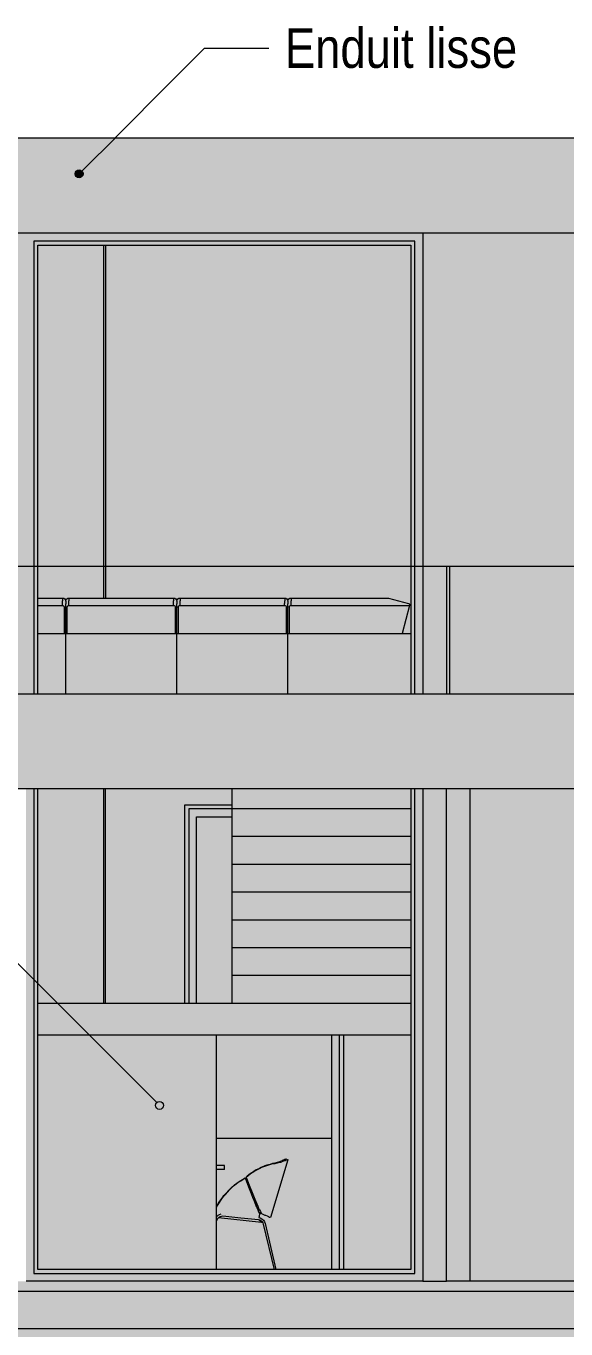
# Model space of a CAD drawing. Header units: centimetres. Extents: x -4381 to 5639, y -3920 to 4826.
# Drawn here: x 127.68 to 131.08, y 31.9 to 40.11 of the extents above; entities that cross this region are included whole.
import ezdxf
from ezdxf.xclip import XClip

# ---------------------------------------------------------------- set-up
doc = ezdxf.new("R2010")
doc.units = ezdxf.units.CM
doc.header["$MEASUREMENT"] = 0
doc.header["$XCLIPFRAME"] = 0
doc.set_wipeout_variables(frame=1)
doc.linetypes.add('Wipeout_Contour', pattern=[100, 0, -100])
for name, color, linetype, lineweight in [('00- Texts and Fills_Pen_No__7', 7, 'Continuous', 5), ('01- MOBILIER_Pen_No__1', 7, 'Continuous', 5), ('01- MOBILIER_Pen_No__7', 7, 'Continuous', 5), ('04-Textes  50 .text_Pen_No__7', 7, 'Continuous', 5), ('0_Pen_No__1', 7, 'Continuous', 5), ('Dalles_Pen_No__1', 7, 'Continuous', 5), ('Structural - Bearing_Pen_No__1', 7, 'Continuous', 5), ('Structural - Bearing_Pen_No__18', 9, 'Continuous', 5), ('Structural - Combined_Pen_No__1', 7, 'Continuous', 5)]:
    doc.layers.add(name, color=color, linetype=linetype, lineweight=lineweight)
for name, color, linetype in [('04-Textes  50 .text', 7, 'Continuous'), ('Dalles', 7, 'Continuous'), ('Drawing & Figure', 7, 'Continuous'), ('Structural - Bearing', 7, 'Continuous')]:
    doc.layers.add(name, color=color, linetype=linetype)
for name, color, linetype, lineweight, true_color in [('Dalles_Pen_No__178', 7, 'Continuous', 5, 0xbda888), ('Dalles_Pen_No__61', 7, 'Continuous', 5, 0x6a6a6a), ('Structural - Bearing_Pen_No__102', 7, 'Continuous', 5, 0xcccccc), ('Structural - Bearing_Pen_No__112', 7, 'Continuous', 5, 0xd5aaaa), ('Structural - Bearing_Pen_No__61', 7, 'Continuous', 5, 0x6a6a6a)]:
    doc.layers.add(name, color=color, linetype=linetype, lineweight=lineweight, true_color=true_color)
doc.styles.add('GENERATED_STYLE_2', font='')
doc.styles.get('GENERATED_STYLE_2').set_extended_font_data('Arial Narrow Occidental')

# ---------------------------------------------------------------- blocks, each defined once
blk = doc.blocks.new('Drawing_12_12', base_point=(564.4384, 32.2036))
at = {"layer": '04-Textes  50 .text_Pen_No__7', "linetype": 'Continuous', "ltscale": 10}
blk.add_line((128.8048, 39.9683), (129.2106, 39.9683), dxfattribs=at)
at = {"layer": '04-Textes  50 .text_Pen_No__7', "linetype": 'Continuous', "insert": (129.3106, 39.9675), "char_height": 0.25, "attachment_point": 4, "style": 'GENERATED_STYLE_2'}
blk.add_mtext('\\A1;{\\fArial Narrow Occidental|b0|i0|c0|p34;Enduit lisse}', dxfattribs=at)
at = {"color": 254, "linetype": 'Wipeout_Contour', "lineweight": 0, "ltscale": 525.444129}
blk.add_wipeout([(111.0797, 39.2036), (111.0797, 38.8036), (139.6797, 38.8036), (139.6797, 39.2036)], dxfattribs=at).dxf.layer = 'Dalles'
at = {"color": 254, "linetype": 'Wipeout_Contour', "lineweight": 0, "ltscale": 517.750826}
blk.add_wipeout([(113.0797, 32.2036), (113.0797, 31.9036), (137.6797, 31.9036), (137.6797, 32.2036)], dxfattribs=at).dxf.layer = 'Dalles'
at = {"color": 254, "linetype": 'Wipeout_Contour', "lineweight": 0, "ltscale": 522.322384}
blk.add_wipeout([(111.3797, 35.7036), (139.6797, 35.7036), (139.6797, 35.9036), (111.3797, 35.9036)], dxfattribs=at).dxf.layer = 'Structural - Bearing'
at = {"color": 254, "linetype": 'Wipeout_Contour', "lineweight": 0, "ltscale": 528.416802}
blk.add_wipeout([(127.6797, 32.2536), (127.7297, 32.2536), (127.7297, 35.3036), (127.6797, 35.3036)], dxfattribs=at).dxf.layer = 'Structural - Bearing'
at = {"color": 254, "linetype": 'Wipeout_Contour', "lineweight": 0, "ltscale": 537.896449}
blk.add_wipeout([(130.1297, 32.2536), (130.1797, 32.2536), (130.1797, 35.3036), (130.1297, 35.3036)], dxfattribs=at).dxf.layer = 'Structural - Bearing'
at = {"layer": 'Dalles_Pen_No__178', "linetype": 'Continuous', "ltscale": 10}
blk.add_hatch(color=256, dxfattribs=at).paths.add_polyline_path([(113.0797, 32.2036), (113.0797, 31.9036), (137.6797, 31.9036), (137.6797, 32.2036)])
at = {"layer": 'Dalles_Pen_No__61', "linetype": 'Continuous', "ltscale": 10}
blk.add_hatch(color=256, dxfattribs=at).paths.add_polyline_path([(111.0797, 39.2036), (111.0797, 38.8036), (139.6797, 38.8036), (139.6797, 39.2036)])
at = {"layer": 'Structural - Bearing_Pen_No__18', "linetype": 'Continuous', "ltscale": 10}
for points in [[(127.6797, 32.2536), (127.7297, 32.2536), (127.7297, 35.3036), (127.6797, 35.3036)], [(130.1297, 32.2536), (130.1797, 32.2536), (130.1797, 35.3036), (130.1297, 35.3036)]]:
    blk.add_hatch(color=256, dxfattribs=at).paths.add_polyline_path(points)
at = {"layer": 'Structural - Bearing_Pen_No__61', "linetype": 'Continuous', "ltscale": 10}
blk.add_hatch(color=256, dxfattribs=at).paths.add_polyline_path([(111.3797, 35.7036), (139.6797, 35.7036), (139.6797, 35.9036), (111.3797, 35.9036)])
at = {"layer": '0_Pen_No__1', "linetype": 'Continuous', "ltscale": 10}
blk.add_line((111.0333, 32.142), (137.6797, 32.142), dxfattribs=at)
at = {"layer": 'Structural - Bearing_Pen_No__1', "linetype": 'Continuous', "ltscale": 10}
blk.add_line((137.6797, 31.9036), (113.0797, 31.9036), dxfattribs=at)
at = {"color": 254, "linetype": 'Wipeout_Contour', "lineweight": 0, "ltscale": 526.37172}
blk.add_wipeout([(111.3797, 39.2036), (139.6797, 39.2036), (139.6797, 39.4036), (111.3797, 39.4036)], dxfattribs=at).dxf.layer = 'Structural - Bearing'
at = {"color": 254, "linetype": 'Wipeout_Contour', "lineweight": 0, "ltscale": 551.027645}
blk.add_wipeout([(130.4797, 38.8036), (130.4797, 36.7036), (134.4797, 36.7036), (134.4797, 38.8036)], dxfattribs=at).dxf.layer = 'Structural - Bearing'
at = {"color": 254, "linetype": 'Wipeout_Contour', "lineweight": 0, "ltscale": 1657.686179}
blk.add_wipeout([(130.4797, 32.2036), (131.6297, 32.2036), (131.6297, 35.2036), (132.6297, 35.2036), (132.6297, 32.2036), (135.6297, 32.2036), (135.6297, 35.2036), (136.6297, 35.2036), (136.6297, 32.2036), (136.9797, 32.2036), (136.9797, 35.3036), (130.4797, 35.3036)], dxfattribs=at).dxf.layer = 'Structural - Bearing'
at = {"color": 254, "linetype": 'Wipeout_Contour', "lineweight": 0, "ltscale": 797.637895}
blk.add_wipeout([(127.6797, 32.2036), (130.1797, 32.2036), (130.1797, 32.2536), (130.1297, 32.2536), (127.7297, 32.2536), (127.6797, 32.2536)], dxfattribs=at).dxf.layer = 'Structural - Bearing'
at = {"layer": '04-Textes  50 .text', "linetype": 'Continuous', "lineweight": 0, "true_color": 0x000000}
blk.add_hatch(color=18, dxfattribs=at).paths.add_polyline_path([(128.0387, 39.1772), (128.0368, 39.1867), (128.0313, 39.1948), (128.0232, 39.2003), (128.0137, 39.2022), (128.0041, 39.2003), (127.996, 39.1948), (127.9906, 39.1867), (127.9887, 39.1772), (127.9906, 39.1676), (127.996, 39.1595), (128.0041, 39.1541), (128.0137, 39.1522), (128.0232, 39.1541), (128.0313, 39.1595), (128.0368, 39.1676)])
at = {"layer": 'Structural - Bearing_Pen_No__112', "linetype": 'Continuous', "ltscale": 10}
for points in [[(130.4797, 38.8036), (130.4797, 36.7036), (134.4797, 36.7036), (134.4797, 38.8036)], [(130.4797, 32.2036), (131.6297, 32.2036), (131.6297, 35.2036), (132.6297, 35.2036), (132.6297, 32.2036), (135.6297, 32.2036), (135.6297, 35.2036), (136.6297, 35.2036), (136.6297, 32.2036), (136.9797, 32.2036), (136.9797, 35.3036), (130.4797, 35.3036)]]:
    blk.add_hatch(color=256, dxfattribs=at).paths.add_polyline_path(points)
at = {"layer": 'Structural - Bearing_Pen_No__18', "linetype": 'Continuous', "ltscale": 10}
blk.add_hatch(color=256, dxfattribs=at).paths.add_polyline_path([(127.6797, 32.2036), (130.1797, 32.2036), (130.1797, 32.2536), (130.1297, 32.2536), (127.7297, 32.2536), (127.6797, 32.2536)])
at = {"layer": 'Structural - Bearing_Pen_No__61', "linetype": 'Continuous', "ltscale": 10}
blk.add_hatch(color=256, dxfattribs=at).paths.add_polyline_path([(111.3797, 39.2036), (139.6797, 39.2036), (139.6797, 39.4036), (111.3797, 39.4036)])
at = {"layer": '04-Textes  50 .text_Pen_No__7', "linetype": 'Continuous', "ltscale": 10}
blk.add_line((128.0313, 39.1948), (128.8048, 39.9683), dxfattribs=at)
blk.add_circle((128.0137, 39.1772), 0.025, dxfattribs=at)
at = {"layer": 'Structural - Bearing_Pen_No__1', "linetype": 'Continuous', "ltscale": 10}
blk.add_line((111.3797, 39.4036), (139.6797, 39.4036), dxfattribs=at)
at = {"color": 254, "linetype": 'Wipeout_Contour', "lineweight": 0, "ltscale": 522.339041}
blk.add_wipeout([(111.3797, 36.7036), (111.3797, 35.9036), (139.3997, 35.9036), (139.3997, 36.7036)], dxfattribs=at).dxf.layer = 'Structural - Bearing'
at = {"color": 254, "linetype": 'Wipeout_Contour', "lineweight": 0, "ltscale": 528.574147}
blk.add_wipeout([(127.7297, 32.2786), (127.7547, 32.2786), (127.7547, 35.3036), (127.7297, 35.3036)], dxfattribs=at).dxf.layer = 'Structural - Bearing'
at = {"color": 254, "linetype": 'Wipeout_Contour', "lineweight": 0, "ltscale": 537.763388}
blk.add_wipeout([(130.1047, 32.2786), (130.1297, 32.2786), (130.1297, 35.3036), (130.1047, 35.3036)], dxfattribs=at).dxf.layer = 'Structural - Bearing'
at = {"layer": 'Structural - Bearing_Pen_No__102', "linetype": 'Continuous', "ltscale": 10}
blk.add_hatch(color=256, dxfattribs=at).paths.add_polyline_path([(111.3797, 36.7036), (111.3797, 35.9036), (139.3997, 35.9036), (139.3997, 36.7036)])
at = {"layer": 'Structural - Bearing_Pen_No__18', "linetype": 'Continuous', "ltscale": 10}
for points in [[(127.7297, 32.2786), (127.7547, 32.2786), (127.7547, 35.3036), (127.7297, 35.3036)], [(130.1047, 32.2786), (130.1297, 32.2786), (130.1297, 35.3036), (130.1047, 35.3036)]]:
    blk.add_hatch(color=256, dxfattribs=at).paths.add_polyline_path(points)
at = {"layer": '01- MOBILIER_Pen_No__1', "linetype": 'Continuous', "ltscale": 10}
for p, q in [((127.7547, 36.506), (127.9096, 36.506)), ((127.7547, 36.4598), (127.9087, 36.4598)), ((127.9087, 36.4598), (127.9089, 36.4623)), ((127.9087, 36.4598), (127.9134, 36.4588)), ((127.9089, 36.4623), (127.9094, 36.4673)), ((127.9094, 36.4673), (127.9096, 36.471)), ((127.9096, 36.506), (127.9097, 36.5056)), ((127.9096, 36.471), (127.9097, 36.472)), ((127.9097, 36.5056), (127.9097, 36.4888)), ((127.9097, 36.5056), (127.9172, 36.5045)), ((127.9097, 36.472), (127.9097, 36.4888)), ((127.9134, 36.4588), (127.9166, 36.4568)), ((127.9166, 36.4568), (127.9187, 36.4537)), ((127.9172, 36.5045), (127.9236, 36.5004)), ((127.9187, 36.4537), (127.9197, 36.4491)), ((127.9197, 36.4491), (127.9223, 36.4495)), ((127.9197, 36.4491), (127.9197, 36.2836)), ((127.9223, 36.4495), (127.9249, 36.4501)), ((127.9236, 36.5004), (127.9278, 36.4943)), ((127.9249, 36.4501), (127.9267, 36.4504)), ((127.9267, 36.4504), (127.9293, 36.4516)), ((127.9278, 36.4943), (127.9282, 36.4937)), ((127.9282, 36.4937), (127.9297, 36.4863)), ((127.9293, 36.4516), (127.9297, 36.4522)), ((127.9297, 36.4863), (127.9312, 36.4937)), ((127.9297, 36.4863), (127.9297, 36.4695)), ((127.9297, 36.4527), (127.9297, 36.4695)), ((127.9297, 36.4527), (127.93, 36.452)), ((127.9297, 36.4527), (127.9297, 36.4522)), ((127.9297, 36.2836), (127.9297, 36.4522)), ((127.9326, 36.4506), (127.93, 36.452)), ((127.9312, 36.4937), (127.9358, 36.5004)), ((127.9315, 36.4943), (127.9312, 36.4937)), ((127.9371, 36.4495), (127.9326, 36.4506)), ((127.9358, 36.5004), (127.9422, 36.5045)), ((127.9397, 36.4491), (127.9371, 36.4495)), ((127.9397, 36.4491), (127.9406, 36.4537)), ((127.9397, 36.2836), (127.9397, 36.4491)), ((127.9406, 36.4537), (127.9427, 36.4568)), ((127.9422, 36.5045), (127.9497, 36.506)), ((127.9427, 36.4568), (127.9459, 36.4588)), ((127.9459, 36.4588), (127.9507, 36.4598)), ((127.9497, 36.506), (127.9504, 36.506)), ((127.9504, 36.506), (127.9504, 36.5056)), ((127.9504, 36.5056), (128.6096, 36.506)), ((127.9504, 36.5056), (127.9504, 36.4888)), ((127.9504, 36.472), (127.9504, 36.4888)), ((127.9504, 36.471), (127.9504, 36.472)), ((127.9504, 36.4673), (127.9504, 36.471)), ((127.9504, 36.4627), (127.9504, 36.4673)), ((127.9504, 36.4623), (127.9504, 36.4627)), ((127.9507, 36.4598), (127.9504, 36.4623)), ((127.9507, 36.4598), (128.6087, 36.4598)), ((128.6087, 36.4598), (128.6089, 36.4623)), ((128.6087, 36.4598), (128.6134, 36.4588)), ((128.6089, 36.4623), (128.6094, 36.4673)), ((128.6094, 36.4673), (128.6096, 36.471)), ((128.6096, 36.506), (128.6097, 36.5056)), ((128.6096, 36.471), (128.6097, 36.472)), ((128.6097, 36.5056), (128.6097, 36.4888)), ((128.6097, 36.5056), (128.6172, 36.5045)), ((128.6097, 36.472), (128.6097, 36.4888)), ((128.6134, 36.4588), (128.6166, 36.4568)), ((128.6166, 36.4568), (128.6187, 36.4537)), ((128.6172, 36.5045), (128.6236, 36.5004)), ((128.6187, 36.4537), (128.6197, 36.4491)), ((128.6197, 36.4491), (128.6223, 36.4495)), ((128.6197, 36.4491), (128.6197, 36.2836)), ((128.6223, 36.4495), (128.6249, 36.4501)), ((128.6236, 36.5004), (128.6278, 36.4943)), ((128.6249, 36.4501), (128.6267, 36.4504)), ((128.6267, 36.4504), (128.6293, 36.4516)), ((128.6278, 36.4943), (128.6282, 36.4937)), ((128.6282, 36.4937), (128.6297, 36.4863)), ((128.6293, 36.4516), (128.6297, 36.4522)), ((128.6297, 36.4863), (128.6312, 36.4937)), ((128.6297, 36.4863), (128.6297, 36.4695)), ((128.6297, 36.4527), (128.6297, 36.4695)), ((128.6297, 36.4527), (128.63, 36.452)), ((128.6297, 36.4527), (128.6297, 36.4522)), ((128.6297, 36.2836), (128.6297, 36.4522)), ((128.6326, 36.4506), (128.63, 36.452)), ((128.6312, 36.4937), (128.6358, 36.5004)), ((128.6315, 36.4943), (128.6312, 36.4937)), ((128.6371, 36.4495), (128.6326, 36.4506)), ((128.6358, 36.5004), (128.6422, 36.5045)), ((128.6397, 36.4491), (128.6371, 36.4495)), ((128.6397, 36.4491), (128.6406, 36.4537)), ((128.6397, 36.2836), (128.6397, 36.4491)), ((128.6406, 36.4537), (128.6427, 36.4568)), ((128.6422, 36.5045), (128.6497, 36.506)), ((128.6427, 36.4568), (128.6459, 36.4588)), ((128.6459, 36.4588), (128.6507, 36.4598)), ((128.6497, 36.506), (128.6504, 36.506)), ((128.6504, 36.506), (128.6504, 36.5056)), ((128.6504, 36.5056), (129.3096, 36.506)), ((128.6504, 36.5056), (128.6504, 36.4888)), ((128.6504, 36.472), (128.6504, 36.4888)), ((128.6504, 36.471), (128.6504, 36.472)), ((128.6504, 36.4673), (128.6504, 36.471)), ((128.6504, 36.4627), (128.6504, 36.4673)), ((128.6504, 36.4623), (128.6504, 36.4627)), ((128.6507, 36.4598), (128.6504, 36.4623)), ((128.6507, 36.4598), (129.3087, 36.4598)), ((129.3087, 36.4598), (129.3089, 36.4623)), ((129.3087, 36.4598), (129.3134, 36.4588)), ((129.3089, 36.4623), (129.3094, 36.4673)), ((129.3094, 36.4673), (129.3096, 36.471)), ((129.3096, 36.506), (129.3097, 36.5056)), ((129.3096, 36.471), (129.3097, 36.472)), ((129.3097, 36.5056), (129.3097, 36.4888)), ((129.3097, 36.5056), (129.3172, 36.5045)), ((129.3097, 36.472), (129.3097, 36.4888)), ((129.3134, 36.4588), (129.3166, 36.4568)), ((129.3166, 36.4568), (129.3187, 36.4537)), ((129.3172, 36.5045), (129.3236, 36.5004)), ((129.3187, 36.4537), (129.3197, 36.4491)), ((129.3197, 36.4491), (129.3223, 36.4495)), ((129.3197, 36.4491), (129.3197, 36.2836)), ((129.3223, 36.4495), (129.3249, 36.4501)), ((129.3236, 36.5004), (129.3278, 36.4943)), ((129.3249, 36.4501), (129.3267, 36.4504)), ((129.3267, 36.4504), (129.3293, 36.4516)), ((129.3278, 36.4943), (129.3282, 36.4937)), ((129.3282, 36.4937), (129.3297, 36.4863)), ((129.3293, 36.4516), (129.3297, 36.4522)), ((129.3297, 36.4863), (129.3312, 36.4937)), ((129.3297, 36.4863), (129.3297, 36.4695)), ((129.3297, 36.4527), (129.3297, 36.4695)), ((129.3297, 36.4527), (129.3297, 36.4522)), ((129.3297, 36.4527), (129.33, 36.452)), ((129.3297, 36.2836), (129.3297, 36.4522)), ((129.3326, 36.4506), (129.33, 36.452)), ((129.3312, 36.4937), (129.3358, 36.5004)), ((129.3315, 36.4943), (129.3312, 36.4937)), ((129.3371, 36.4495), (129.3326, 36.4506)), ((129.3358, 36.5004), (129.3422, 36.5045)), ((129.3397, 36.4491), (129.3371, 36.4495)), ((129.3397, 36.4491), (129.3406, 36.4537)), ((129.3397, 36.2836), (129.3397, 36.4491)), ((129.3406, 36.4537), (129.3427, 36.4568)), ((129.3422, 36.5045), (129.3497, 36.506)), ((129.3427, 36.4568), (129.3459, 36.4588)), ((129.3459, 36.4588), (129.3507, 36.4598)), ((129.3497, 36.506), (129.3505, 36.506)), ((129.3505, 36.506), (129.3505, 36.5056)), ((129.3505, 36.5056), (129.9619, 36.506)), ((129.3505, 36.5056), (129.3505, 36.4888)), ((129.3505, 36.472), (129.3505, 36.4888)), ((129.3505, 36.471), (129.3505, 36.472)), ((129.3505, 36.4673), (129.3505, 36.471)), ((129.3505, 36.4623), (129.3505, 36.4673)), ((129.3505, 36.4616), (129.3505, 36.4623)), ((129.3507, 36.4598), (129.3505, 36.4616)), ((129.3507, 36.4598), (130.0971, 36.4598)), ((129.9619, 36.506), (129.9644, 36.5056)), ((129.9644, 36.5056), (130.0272, 36.4888)), ((130.0272, 36.4888), (130.09, 36.472)), ((130.0971, 36.4598), (130.0499, 36.2836)), ((130.09, 36.472), (130.0924, 36.471)), ((130.0924, 36.471), (130.0961, 36.4673)), ((130.0961, 36.4673), (130.0974, 36.4623)), ((130.0974, 36.4623), (130.0971, 36.4598)), ((127.7547, 36.2836), (127.9297, 36.2836)), ((127.9297, 36.2836), (128.6297, 36.2836)), ((127.9297, 36.2778), (127.9297, 36.2836)), ((127.9297, 36.2636), (127.9297, 36.2778)), ((127.9297, 35.9036), (127.9297, 36.2636)), ((128.6297, 36.2836), (129.3297, 36.2836)), ((128.6297, 36.2778), (128.6297, 36.2836)), ((128.6297, 36.2636), (128.6297, 36.2778)), ((128.6297, 35.9036), (128.6297, 36.2636)), ((129.3297, 36.2778), (129.3297, 36.2836)), ((129.3297, 36.2836), (130.1047, 36.2836)), ((129.3297, 36.2636), (129.3297, 36.2778)), ((129.3297, 35.9036), (129.3297, 36.2636))]:
    blk.add_line(p, q, dxfattribs=at)
at = {"layer": 'Structural - Bearing_Pen_No__1', "linetype": 'Continuous', "ltscale": 10}
blk.add_line((111.3797, 35.9036), (139.6797, 35.9036), dxfattribs=at)
at = {"color": 254, "linetype": 'Wipeout_Contour', "lineweight": 0, "ltscale": 2021.141832}
blk.add_wipeout([(113.0797, 38.8036), (113.0797, 36.7036), (114.2256, 36.7036), (114.2256, 38.7036), (115.2256, 38.7036), (115.2256, 36.7036), (120.6756, 36.7036), (120.6756, 38.7036), (122.6756, 38.7036), (122.6756, 36.7036), (124.9797, 36.7036), (124.9797, 38.7036), (125.9797, 38.7036), (125.9797, 36.7036), (127.6797, 36.7036), (127.6797, 38.8036)], dxfattribs=at).dxf.layer = 'Structural - Bearing'
at = {"color": 254, "linetype": 'Wipeout_Contour', "lineweight": 0, "ltscale": 542.764896}
blk.add_wipeout([(130.1797, 38.8036), (130.1797, 36.7036), (130.4797, 36.7036), (130.4797, 38.8036)], dxfattribs=at).dxf.layer = 'Structural - Bearing'
at = {"color": 254, "linetype": 'Wipeout_Contour', "lineweight": 0, "ltscale": 797.686711}
blk.add_wipeout([(127.7297, 32.2786), (127.7297, 32.2536), (130.1297, 32.2536), (130.1297, 32.2786), (130.1047, 32.2786), (127.7547, 32.2786)], dxfattribs=at).dxf.layer = 'Structural - Bearing'
at = {"layer": 'Structural - Bearing_Pen_No__112', "linetype": 'Continuous', "ltscale": 10}
for points in [[(113.0797, 38.8036), (113.0797, 36.7036), (114.2256, 36.7036), (114.2256, 38.7036), (115.2256, 38.7036), (115.2256, 36.7036), (120.6756, 36.7036), (120.6756, 38.7036), (122.6756, 38.7036), (122.6756, 36.7036), (124.9797, 36.7036), (124.9797, 38.7036), (125.9797, 38.7036), (125.9797, 36.7036), (127.6797, 36.7036), (127.6797, 38.8036)], [(130.1797, 38.8036), (130.1797, 36.7036), (130.4797, 36.7036), (130.4797, 38.8036)]]:
    blk.add_hatch(color=256, dxfattribs=at).paths.add_polyline_path(points)
at = {"layer": 'Structural - Bearing_Pen_No__18', "linetype": 'Continuous', "ltscale": 10}
blk.add_hatch(color=256, dxfattribs=at).paths.add_polyline_path([(127.7297, 32.2786), (127.7297, 32.2536), (130.1297, 32.2536), (130.1297, 32.2786), (130.1047, 32.2786), (127.7547, 32.2786)])
at = {"layer": 'Structural - Bearing_Pen_No__1', "linetype": 'Continuous', "ltscale": 10}
for p, q in [((130.3297, 36.7036), (130.3297, 35.9036)), ((139.3797, 36.7036), (130.3497, 36.7036)), ((130.3497, 35.9036), (130.3497, 36.7036))]:
    blk.add_line(p, q, dxfattribs=at)
at = {"color": 254, "linetype": 'Wipeout_Contour', "lineweight": 0, "ltscale": 532.659199}
blk.add_wipeout([(127.6797, 38.7536), (127.6797, 36.7036), (127.7297, 36.7036), (127.7297, 38.7536)], dxfattribs=at).dxf.layer = 'Structural - Bearing'
at = {"color": 254, "linetype": 'Wipeout_Contour', "lineweight": 0, "ltscale": 542.064598}
blk.add_wipeout([(130.1297, 38.7536), (130.1297, 36.7036), (130.1797, 36.7036), (130.1797, 38.7536)], dxfattribs=at).dxf.layer = 'Structural - Bearing'
at = {"color": 254, "linetype": 'Wipeout_Contour', "lineweight": 0, "ltscale": 533.164463}
blk.add_wipeout([(127.7547, 32.2786), (130.1047, 32.2786), (130.1047, 35.3036), (127.7547, 35.3036)], dxfattribs=at).dxf.layer = 'Structural - Bearing'
at = {"layer": 'Structural - Bearing_Pen_No__102', "linetype": 'Continuous', "ltscale": 10}
blk.add_hatch(color=256, dxfattribs=at).paths.add_polyline_path([(127.7547, 32.2786), (130.1047, 32.2786), (130.1047, 35.3036), (127.7547, 35.3036)])
at = {"layer": 'Structural - Bearing_Pen_No__18', "linetype": 'Continuous', "ltscale": 10}
for points in [[(127.6797, 38.7536), (127.6797, 36.7036), (127.7297, 36.7036), (127.7297, 38.7536)], [(130.1297, 38.7536), (130.1297, 36.7036), (130.1797, 36.7036), (130.1797, 38.7536)]]:
    blk.add_hatch(color=256, dxfattribs=at).paths.add_polyline_path(points)
at = {"layer": '00- Texts and Fills_Pen_No__7', "linetype": 'Continuous', "ltscale": 10}
blk.add_line((128.5031, 33.3286), (127.6193, 34.2124), dxfattribs=at)
blk.add_circle((128.5208, 33.3109), 0.025, dxfattribs=at)
at = {"layer": '01- MOBILIER_Pen_No__7', "linetype": 'Continuous', "ltscale": 10}
for p, q in [((128.9297, 32.9336), (128.8797, 32.9336)), ((128.9297, 32.9086), (128.8797, 32.9086)), ((128.9297, 32.9086), (128.9297, 32.9336)), ((129.1267, 32.9026), (129.1138, 32.8939)), ((129.1283, 32.9018), (129.1152, 32.8933)), ((129.1506, 32.9149), (129.1267, 32.9026)), ((129.1527, 32.914), (129.1283, 32.9018)), ((129.1617, 32.9208), (129.1506, 32.9149)), ((129.164, 32.9198), (129.1527, 32.914)), ((129.185, 32.9298), (129.1617, 32.9208)), ((129.1878, 32.9286), (129.164, 32.9198)), ((129.1973, 32.9348), (129.185, 32.9298)), ((129.2004, 32.9334), (129.1878, 32.9286)), ((129.2173, 32.9401), (129.1973, 32.9348)), ((129.2208, 32.9386), (129.2004, 32.9334)), ((129.2328, 32.9445), (129.2173, 32.9401)), ((129.3295, 32.9689), (129.2202, 32.6056)), ((129.2366, 32.9429), (129.2208, 32.9386)), ((129.2423, 32.9464), (129.2328, 32.9445)), ((129.2471, 32.9442), (129.2366, 32.9429)), ((129.262, 32.9518), (129.2423, 32.9464)), ((129.2687, 32.9488), (129.2471, 32.9442)), ((129.2621, 32.9518), (129.262, 32.9518)), ((129.2769, 32.9558), (129.2621, 32.9518)), ((129.2688, 32.9489), (129.2687, 32.9488)), ((129.285, 32.9522), (129.2688, 32.9489)), ((129.282, 32.9588), (129.2769, 32.9558)), ((129.2938, 32.963), (129.2822, 32.9588)), ((129.2906, 32.955), (129.285, 32.9522)), ((129.3026, 32.9591), (129.2908, 32.955)), ((129.2985, 32.9654), (129.2938, 32.963)), ((129.3043, 32.967), (129.2985, 32.9654)), ((129.3074, 32.9615), (129.3026, 32.9591)), ((129.3107, 32.9699), (129.3043, 32.967)), ((129.3133, 32.9631), (129.3074, 32.9615)), ((129.3123, 32.9702), (129.3107, 32.9699)), ((129.3177, 32.9722), (129.3123, 32.9702)), ((129.3198, 32.9659), (129.3133, 32.9631)), ((129.3181, 32.9726), (129.3177, 32.9722)), ((129.3202, 32.973), (129.3181, 32.9726)), ((129.3214, 32.9662), (129.3198, 32.9659)), ((129.3204, 32.9736), (129.3202, 32.973)), ((129.3269, 32.9682), (129.3214, 32.9662)), ((129.3273, 32.9686), (129.3269, 32.9682)), ((129.3295, 32.9689), (129.3273, 32.9686)), ((129.3297, 32.9695), (129.3295, 32.9689)), ((128.994, 32.8087), (129.0164, 32.8269)), ((128.9941, 32.81), (129.0164, 32.8277)), ((129.0164, 32.8277), (129.0329, 32.8374)), ((129.0164, 32.8269), (129.0328, 32.8368)), ((129.0328, 32.8368), (129.0614, 32.8542)), ((129.0329, 32.8374), (129.0614, 32.8542)), ((129.0614, 32.8542), (129.0624, 32.8517)), ((129.0614, 32.8542), (129.0695, 32.833)), ((129.069, 32.8556), (129.0624, 32.8517)), ((129.0691, 32.8554), (129.0624, 32.8515)), ((129.0741, 32.8647), (129.0675, 32.8593)), ((129.0677, 32.8587), (129.0675, 32.8593)), ((129.0675, 32.8593), (129.0676, 32.859)), ((129.0748, 32.8644), (129.0677, 32.8587)), ((129.0708, 32.8511), (129.0677, 32.8587)), ((129.0695, 32.833), (129.0822, 32.7994)), ((129.089, 32.8061), (129.0708, 32.8511)), ((129.0928, 32.8801), (129.0741, 32.8647)), ((129.0939, 32.8797), (129.0748, 32.8644)), ((129.1138, 32.8939), (129.0928, 32.8801)), ((129.1152, 32.8933), (129.0939, 32.8797)), ((128.9144, 32.7225), (128.9259, 32.74)), ((128.9147, 32.7263), (128.9262, 32.7433)), ((128.9259, 32.74), (128.9364, 32.7512)), ((128.9262, 32.7433), (128.9366, 32.7542)), ((128.9364, 32.7512), (128.9628, 32.78)), ((128.9366, 32.7542), (128.963, 32.7822)), ((128.9628, 32.78), (128.9746, 32.793)), ((128.963, 32.7822), (128.9748, 32.7948)), ((128.9746, 32.793), (128.994, 32.8087)), ((128.9748, 32.7948), (128.9941, 32.81)), ((129.0822, 32.7994), (129.095, 32.766)), ((129.1069, 32.7616), (129.089, 32.8061)), ((129.095, 32.766), (129.1078, 32.7331)), ((129.1245, 32.718), (129.1069, 32.7616)), ((128.8797, 32.6737), (128.8809, 32.6757)), ((128.8797, 32.6681), (128.8805, 32.6696)), ((128.8805, 32.6696), (128.8858, 32.6805)), ((128.8809, 32.6757), (128.8862, 32.6854)), ((128.8858, 32.6805), (128.8953, 32.6942)), ((128.8862, 32.6855), (128.8957, 32.6988)), ((128.8953, 32.6942), (128.9144, 32.7225)), ((128.8957, 32.6988), (128.9147, 32.7263)), ((129.1078, 32.7331), (129.1206, 32.7007)), ((129.1168, 32.7122), (129.1098, 32.7296)), ((129.1278, 32.6852), (129.1168, 32.7122)), ((129.1206, 32.7007), (129.1335, 32.669)), ((129.1416, 32.6754), (129.1245, 32.718)), ((129.1326, 32.6733), (129.1278, 32.6852)), ((129.1335, 32.669), (129.14, 32.6536)), ((129.14, 32.6536), (129.145, 32.6416)), ((129.1499, 32.6548), (129.1416, 32.6754)), ((129.15, 32.6548), (129.1499, 32.6548)), ((129.1503, 32.654), (129.15, 32.6548)), ((129.1503, 32.654), (129.1568, 32.644)), ((129.152, 32.6496), (129.1503, 32.654)), ((128.8797, 32.6079), (128.8822, 32.6116)), ((128.8797, 32.5625), (128.8809, 32.5783)), ((128.8809, 32.5783), (128.8825, 32.5874)), ((128.8822, 32.6116), (128.8902, 32.6192)), ((128.8825, 32.5874), (128.8858, 32.5955)), ((128.8858, 32.5955), (128.8905, 32.6026)), ((128.8902, 32.6192), (128.8995, 32.6246)), ((128.8905, 32.6026), (128.8966, 32.6083)), ((128.893, 32.6049), (129.1644, 32.5762)), ((128.8966, 32.6083), (128.9036, 32.6124)), ((128.8995, 32.6246), (128.9097, 32.6275)), ((128.9036, 32.6124), (128.9113, 32.6146)), ((128.9113, 32.6146), (128.9195, 32.6148)), ((128.9195, 32.6148), (129.0336, 32.6036)), ((129.0336, 32.6036), (129.1437, 32.5927)), ((129.1437, 32.5927), (129.1524, 32.5906)), ((129.145, 32.6416), (129.1521, 32.6271)), ((129.1469, 32.5919), (129.1474, 32.59)), ((129.1482, 32.6126), (129.147, 32.605)), ((129.147, 32.6051), (129.1562, 32.6029)), ((129.1473, 32.607), (129.1475, 32.605)), ((129.1474, 32.59), (129.1493, 32.5881)), ((129.1498, 32.618), (129.1482, 32.6126)), ((129.1492, 32.632), (129.1489, 32.6327)), ((129.1594, 32.6381), (129.1492, 32.632)), ((129.1493, 32.588), (129.1505, 32.5869)), ((129.1521, 32.6271), (129.1498, 32.618)), ((129.1505, 32.5869), (129.1561, 32.5829)), ((129.1526, 32.634), (129.1521, 32.6271)), ((129.1524, 32.5906), (129.1601, 32.5863)), ((129.1561, 32.5829), (129.1574, 32.5816)), ((129.1562, 32.6029), (129.1664, 32.5973)), ((129.1568, 32.644), (129.1646, 32.6301)), ((129.1589, 32.6326), (129.1572, 32.6368)), ((129.1574, 32.5816), (129.161, 32.5791)), ((129.1589, 32.6326), (129.1646, 32.6301)), ((129.1601, 32.5863), (129.1667, 32.5801)), ((129.161, 32.5791), (129.1621, 32.578)), ((129.1621, 32.578), (129.1639, 32.5769)), ((129.1639, 32.5769), (129.1644, 32.5762)), ((129.1644, 32.5762), (129.1649, 32.5761)), ((129.1646, 32.6301), (129.1718, 32.6269)), ((129.1664, 32.5973), (129.1752, 32.589)), ((129.1667, 32.5801), (129.1718, 32.5723)), ((129.1718, 32.6269), (129.1854, 32.6209)), ((129.1718, 32.5723), (129.1751, 32.5629)), ((129.1752, 32.589), (129.1819, 32.5786)), ((129.1819, 32.5786), (129.186, 32.567)), ((129.1854, 32.6209), (129.1896, 32.6191)), ((129.1897, 32.619), (129.1991, 32.6149)), ((129.1991, 32.6149), (129.2075, 32.6112)), ((129.2075, 32.6112), (129.2138, 32.6084)), ((129.2138, 32.6084), (129.2181, 32.6065)), ((129.2181, 32.6065), (129.2202, 32.6056)), ((129.1751, 32.5629), (129.2426, 32.2786)), ((129.186, 32.567), (129.2545, 32.2786))]:
    blk.add_line(p, q, dxfattribs=at)
at = {"layer": 'Structural - Bearing_Pen_No__1', "linetype": 'Continuous', "ltscale": 10}
for p, q in [((128.6797, 35.2036), (128.9797, 35.2036)), ((128.6797, 35.1536), (128.6797, 35.2036)), ((128.6797, 33.9536), (128.6797, 35.1536)), ((128.7047, 35.1786), (128.7047, 35.1286)), ((128.9797, 35.1786), (128.7047, 35.1786)), ((128.7047, 35.1286), (128.7047, 33.9536)), ((128.7547, 33.9536), (128.7547, 35.1286)), ((128.7547, 35.1286), (128.9797, 35.1286)), ((129.6047, 33.7536), (129.6047, 32.2786)), ((129.6547, 32.2786), (129.6547, 33.7536)), ((129.6797, 33.7536), (129.6797, 32.2786)), ((129.6047, 33.1036), (128.8797, 33.1036)), ((127.7297, 32.2536), (130.1297, 32.2536)), ((130.1047, 32.2786), (127.7547, 32.2786))]:
    blk.add_line(p, q, dxfattribs=at)
at = {"layer": 'Structural - Combined_Pen_No__1', "linetype": 'Continuous', "ltscale": 10}
for p, q in [((128.9797, 35.0036), (128.9797, 35.1786)), ((130.1047, 35.1786), (128.9797, 35.1786)), ((128.9797, 34.8286), (128.9797, 35.0036)), ((130.1047, 35.0036), (128.9797, 35.0036)), ((128.9797, 34.6536), (128.9797, 34.8286)), ((130.1047, 34.8286), (128.9797, 34.8286)), ((128.9797, 34.4786), (128.9797, 34.6536)), ((130.1047, 34.6536), (128.9797, 34.6536)), ((128.9797, 34.3036), (128.9797, 34.4786)), ((130.1047, 34.4786), (128.9797, 34.4786)), ((128.9797, 34.1286), (128.9797, 34.3036)), ((130.1047, 34.3036), (128.9797, 34.3036)), ((128.9797, 33.9536), (128.9797, 34.1286)), ((130.1047, 34.1286), (128.9797, 34.1286)), ((130.1047, 33.9536), (127.7547, 33.9536)), ((130.1047, 33.7536), (127.7547, 33.7536)), ((128.8797, 33.5471), (128.8797, 33.7536)), ((128.8797, 33.3721), (128.8797, 33.5471)), ((128.8797, 33.1971), (128.8797, 33.3721)), ((128.8797, 33.0221), (128.8797, 33.1971)), ((128.8797, 32.8471), (128.8797, 33.0221)), ((128.8797, 32.6721), (128.8797, 32.8471)), ((128.8797, 32.4971), (128.8797, 32.6721)), ((128.8797, 32.3221), (128.8797, 32.4971)), ((128.8797, 32.2786), (128.8797, 32.3221))]:
    blk.add_line(p, q, dxfattribs=at)
at = {"color": 254, "linetype": 'Wipeout_Contour', "lineweight": 0, "ltscale": 521.419134}
blk.add_wipeout([(111.0797, 35.7036), (111.0797, 35.3036), (139.6797, 35.3036), (139.6797, 35.7036)], dxfattribs=at).dxf.layer = 'Dalles'
at = {"color": 254, "linetype": 'Wipeout_Contour', "lineweight": 0, "ltscale": 807.511448}
blk.add_wipeout([(127.6797, 38.7536), (127.7297, 38.7536), (130.1297, 38.7536), (130.1797, 38.7536), (130.1797, 38.8036), (127.6797, 38.8036)], dxfattribs=at).dxf.layer = 'Structural - Bearing'
at = {"layer": 'Dalles_Pen_No__61', "linetype": 'Continuous', "ltscale": 10}
blk.add_hatch(color=256, dxfattribs=at).paths.add_polyline_path([(111.0797, 35.7036), (111.0797, 35.3036), (139.6797, 35.3036), (139.6797, 35.7036)])
at = {"layer": 'Structural - Bearing_Pen_No__18', "linetype": 'Continuous', "ltscale": 10}
blk.add_hatch(color=256, dxfattribs=at).paths.add_polyline_path([(127.6797, 38.7536), (127.7297, 38.7536), (130.1297, 38.7536), (130.1797, 38.7536), (130.1797, 38.8036), (127.6797, 38.8036)])
at = {"layer": 'Dalles_Pen_No__1', "linetype": 'Continuous', "ltscale": 10}
blk.add_line((139.6797, 38.8036), (111.0797, 38.8036), dxfattribs=at)
at = {"layer": 'Structural - Bearing_Pen_No__1', "linetype": 'Continuous', "ltscale": 10}
for p, q in [((130.1797, 38.8036), (130.1797, 35.9036)), ((127.7297, 35.3036), (127.7297, 32.2536)), ((127.7547, 32.2786), (127.7547, 35.3036)), ((128.1697, 33.9536), (128.1697, 35.3036)), ((128.1797, 33.9536), (128.1797, 35.3036)), ((130.1047, 35.3036), (130.1047, 32.2786)), ((130.1297, 32.2536), (130.1297, 35.3036))]:
    blk.add_line(p, q, dxfattribs=at)
at = {"layer": 'Structural - Combined_Pen_No__1', "linetype": 'Continuous', "ltscale": 10}
blk.add_line((128.9797, 35.1786), (128.9797, 35.3036), dxfattribs=at)
at = {"color": 254, "linetype": 'Wipeout_Contour', "lineweight": 0, "ltscale": 532.788644}
blk.add_wipeout([(127.7297, 38.7286), (127.7297, 36.7036), (127.7547, 36.7036), (127.7547, 38.7286)], dxfattribs=at).dxf.layer = 'Structural - Bearing'
at = {"color": 254, "linetype": 'Wipeout_Contour', "lineweight": 0, "ltscale": 541.906363}
blk.add_wipeout([(130.1047, 38.7286), (130.1047, 36.7036), (130.1297, 36.7036), (130.1297, 38.7286)], dxfattribs=at).dxf.layer = 'Structural - Bearing'
at = {"color": 254, "linetype": 'Wipeout_Contour', "lineweight": 0, "ltscale": 538.549483}
blk.add_wipeout([(130.4797, 35.3036), (130.1797, 35.3036), (130.1797, 32.2036), (130.4797, 32.2036)], dxfattribs=at).dxf.layer = 'Structural - Bearing'
at = {"layer": '0_Pen_No__1', "linetype": 'Continuous', "lineweight": 0, "ltscale": 10, "true_color": 0x000000}
blk.add_hatch(color=18, dxfattribs=at).paths.add_polyline_path([(101.4427, 23.6254), (149.8555, 23.6254), (149.8555, 33.2657), (149.6465, 33.2293), (147.352, 33.3407), (145.8167, 33.4036), (145.8167, 29.4613), (145.5167, 29.1613), (145.5167, 33.8422), (144.6021, 33.4731), (143.9824, 33.1397), (142.0701, 32.7016), (140.0959, 32.5109), (137.6797, 32.2036), (137.6797, 32.142), (111.0333, 32.142), (109.0333, 32.142), (105.2231, 32.3172), (105.2247, 29.4616), (104.9231, 29.16), (104.9231, 32.3177), (101.4427, 32.1658)])
at = {"layer": 'Structural - Bearing_Pen_No__112', "linetype": 'Continuous', "ltscale": 10}
blk.add_hatch(color=256, dxfattribs=at).paths.add_polyline_path([(130.4797, 35.3036), (130.1797, 35.3036), (130.1797, 32.2036), (130.4797, 32.2036)])
at = {"layer": 'Structural - Bearing_Pen_No__18', "linetype": 'Continuous', "ltscale": 10}
for points in [[(127.7297, 38.7286), (127.7297, 36.7036), (127.7547, 36.7036), (127.7547, 38.7286)], [(130.1047, 38.7286), (130.1047, 36.7036), (130.1297, 36.7036), (130.1297, 38.7286)]]:
    blk.add_hatch(color=256, dxfattribs=at).paths.add_polyline_path(points)
at = {"layer": 'Dalles_Pen_No__1', "linetype": 'Continuous', "ltscale": 10}
for p, q in [((139.6797, 35.3036), (111.0797, 35.3036)), ((130.1797, 32.2036), (127.6797, 32.2036))]:
    blk.add_line(p, q, dxfattribs=at)
at = {"layer": 'Structural - Bearing_Pen_No__1', "linetype": 'Continuous', "ltscale": 10}
for p, q in [((130.1797, 35.3036), (130.1797, 32.2036)), ((130.3297, 32.2036), (130.3297, 35.3036)), ((130.4797, 32.2036), (130.4797, 35.3036)), ((130.1797, 32.2036), (130.3297, 32.2036)), ((131.6297, 32.2036), (130.3297, 32.2036))]:
    blk.add_line(p, q, dxfattribs=at)
at = {"color": 254, "linetype": 'Wipeout_Contour', "lineweight": 0, "ltscale": 807.454145}
blk.add_wipeout([(127.7297, 38.7286), (127.7547, 38.7286), (130.1047, 38.7286), (130.1297, 38.7286), (130.1297, 38.7536), (127.7297, 38.7536)], dxfattribs=at).dxf.layer = 'Structural - Bearing'
at = {"layer": 'Structural - Bearing_Pen_No__18', "linetype": 'Continuous', "ltscale": 10}
blk.add_hatch(color=256, dxfattribs=at).paths.add_polyline_path([(127.7297, 38.7286), (127.7547, 38.7286), (130.1047, 38.7286), (130.1297, 38.7286), (130.1297, 38.7536), (127.7297, 38.7536)])
at = {"color": 254, "linetype": 'Wipeout_Contour', "lineweight": 0, "ltscale": 537.342806}
blk.add_wipeout([(130.1047, 38.7286), (127.7547, 38.7286), (127.7547, 36.7036), (130.1047, 36.7036)], dxfattribs=at).dxf.layer = 'Structural - Bearing'
at = {"layer": 'Structural - Bearing_Pen_No__102', "linetype": 'Continuous', "ltscale": 10}
blk.add_hatch(color=256, dxfattribs=at).paths.add_polyline_path([(130.1047, 38.7286), (127.7547, 38.7286), (127.7547, 36.7036), (130.1047, 36.7036)])
at = {"layer": 'Structural - Bearing_Pen_No__1', "linetype": 'Continuous', "ltscale": 10}
for p, q in [((127.7297, 38.7536), (127.7297, 35.9036)), ((130.1297, 38.7536), (127.7297, 38.7536)), ((127.7547, 35.9036), (127.7547, 38.7286)), ((127.7547, 38.7286), (130.1047, 38.7286)), ((128.1697, 36.506), (128.1697, 38.7286)), ((128.1797, 38.7286), (128.1797, 36.506)), ((130.1047, 38.7286), (130.1047, 35.9036)), ((130.1297, 35.9036), (130.1297, 38.7536)), ((139.3997, 36.7036), (111.3797, 36.7036)), ((130.3297, 36.7036), (126.6797, 36.7036))]:
    blk.add_line(p, q, dxfattribs=at)

msp = doc.modelspace()

# ---------------------------------------------------------------- block references
at = {"layer": 'Drawing & Figure', "color": 151, "linetype": 'Continuous', "lineweight": 5, "ltscale": 10, "true_color": 0x80c2ff}
ref = msp.add_blockref('Drawing_12_12', (564.43842, 32.20361), dxfattribs=at)
XClip(ref).set_block_clipping_path([(101.4426918859, 23.6253966175), (149.8554874385, 45.1170657245)])

doc.saveas('drawing.dxf')
